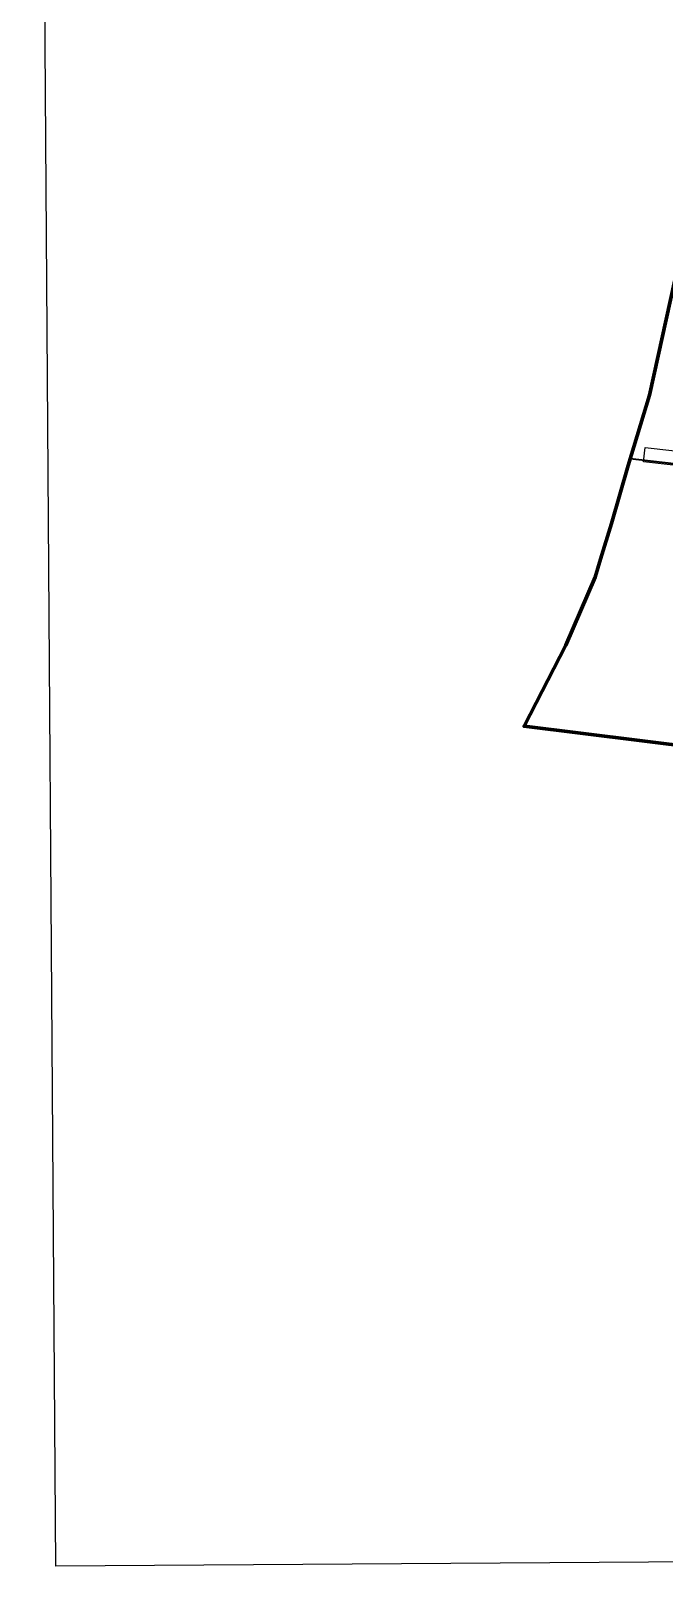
# Model space of a CAD drawing. Header units: millimetres. Extents: x 1378883 to 1389511, y 5662980 to 5673292.
# Drawn here: x 1378883 to 1380637, y 5663192 to 5667445 of the extents above; entities that cross this region are included whole.
import ezdxf

# ---------------------------------------------------------------- set-up
doc = ezdxf.new("R2010")
doc.units = ezdxf.units.MM
for name, color, linetype in [('вулиці', 7, 'Continuous'), ('КартаСкан', 252, 'Continuous'), ('межа по генплану', 7, 'Continuous'), ('район', 6, 'Continuous')]:
    doc.layers.add(name, color=color, linetype=linetype)
picture_1 = doc.add_image_def('image1.tif', size_in_pixel=(29607, 29619))

msp = doc.modelspace()

# ---------------------------------------------------------------- linework, layer by layer
at = {"layer": 'вулиці', "color": 7}
msp.add_lwpolyline([(1380945.7, 5666250), (1381142, 5666227.4), (1381263.4, 5666213.5), (1381343.1, 5666204.4), (1381428.5, 5666194.5), (1381499.8, 5666186.4), (1381493.5, 5666146.9), (1381423.9, 5666154.8), (1381338.5, 5666164.6), (1381258.8, 5666173.7), (1381137.5, 5666187.7), (1380941.1, 5666210.3), (1380579.7, 5666251.8), (1380584.2, 5666291.5), (1380945.7, 5666250)], close=True, dxfattribs=at)
at = {"layer": 'межа по генплану', "color": 5, "lineweight": 70}
msp.add_lwpolyline([(1381534.7, 5665359.7), (1380249.2, 5665518.8), (1380364.6, 5665743.9), (1380446.2, 5665932), (1380460.9, 5665982.2), (1380491.5, 5666080.8), (1380537.1, 5666240.9), (1380596, 5666436.3), (1380724.5, 5667018.6)], dxfattribs=at)
msp.add_lwpolyline([(1381534.7, 5665359.7), (1380249.2, 5665518.8), (1380364.6, 5665743.9), (1380446.2, 5665932), (1380460.9, 5665982.2), (1380491.5, 5666080.8), (1380537.1, 5666240.9), (1380596, 5666436.3), (1380724.5, 5667018.6)], dxfattribs=at)
at = {"layer": 'межа по генплану', "color": 3, "lineweight": 70}
msp.add_lwpolyline([(1381534.7, 5665359.7), (1380249.2, 5665518.8), (1380364.6, 5665743.9), (1380446.2, 5665932), (1380460.9, 5665982.2), (1380491.5, 5666080.8), (1380537.1, 5666240.9), (1380596, 5666436.3), (1380724.5, 5667018.6)], dxfattribs=at)
msp.add_lwpolyline([(1381534.7, 5665359.7), (1380249.2, 5665518.8), (1380364.6, 5665743.9), (1380446.2, 5665932), (1380460.9, 5665982.2), (1380491.5, 5666080.8), (1380537.1, 5666240.9), (1380596, 5666436.3), (1380724.5, 5667018.6)], dxfattribs=at)
at = {"layer": 'межа по генплану', "color": 2, "lineweight": 70}
msp.add_lwpolyline([(1381534.7, 5665359.7), (1380249.2, 5665518.8), (1380364.6, 5665743.9), (1380446.2, 5665932), (1380460.9, 5665982.2), (1380491.5, 5666080.8), (1380537.1, 5666240.9), (1380596, 5666436.3), (1380724.5, 5667018.6)], dxfattribs=at)
at = {"layer": 'район', "color": 6, "lineweight": 35}
msp.add_lwpolyline([(1381484.6, 5666149.1), (1381485.4, 5666152), (1381477.9, 5666153), (1380542.9, 5666260)], dxfattribs=at)

# ---------------------------------------------------------------- pictures from other files: only their frames are drawn
at = {"layer": 'КартаСкан'}
image = msp.add_image(picture_1, insert=(1378952, 5663192.3), size_in_units=(10026.9, 10031), rotation=0.39543, dxfattribs=at)
image.dxf.flags = 15

doc.saveas('drawing.dxf')
